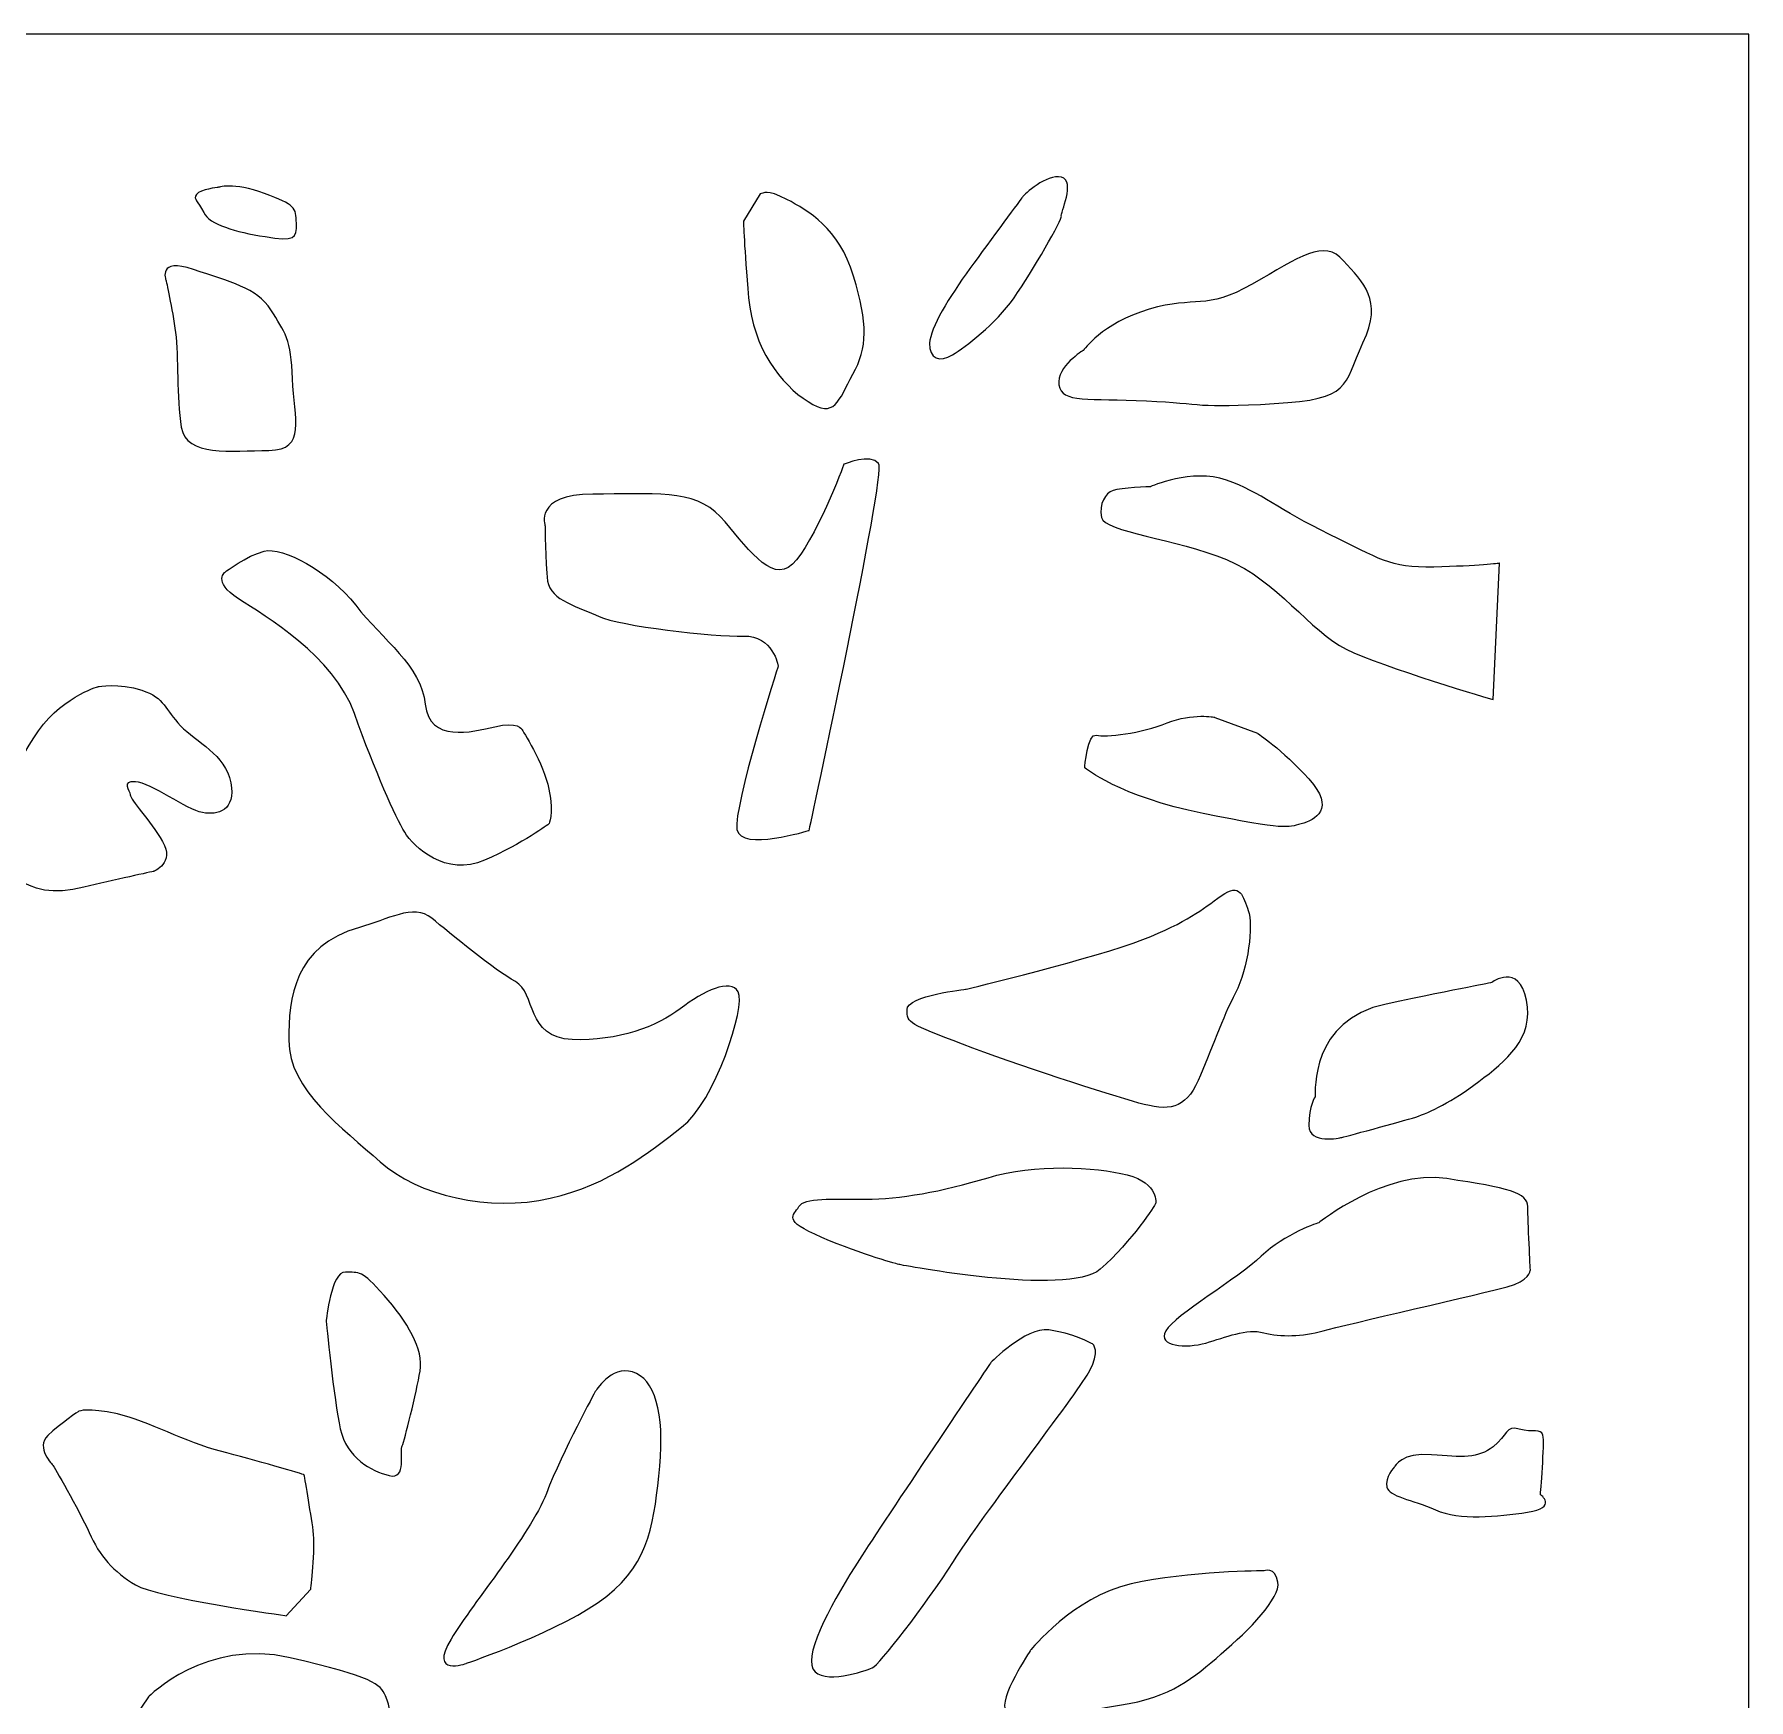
# Model space of a CAD drawing. Header units: centimetres. Extents: x -8.7 to 7.6, y -8.2 to 11.4.
# Drawn here: x -3.707 to -1.107, y 8.882 to 11.408 of the extents above; entities that cross this region are included whole.
import ezdxf

# ---------------------------------------------------------------- set-up
doc = ezdxf.new("R2010")
doc.units = ezdxf.units.CM
doc.header["$MEASUREMENT"] = 0
doc.layers.add('layer 1', color=7, linetype='Continuous')

msp = doc.modelspace()

# ---------------------------------------------------------------- linework, layer by layer
at = {"layer": 'layer 1', "color": 242, "lineweight": 9}
for points, knots in [([(-8.67526, 11.40766), (-8.67526, 11.40766), (-1.10707, 11.40766), (-1.10707, 11.40766), (-1.10707, 11.40766), (-1.10707, 11.40766), (-1.10707, -8.21043), (-1.10707, -8.21043), (-1.10707, -8.21043), (-1.10707, -8.21043), (-8.67526, -8.21043), (-8.67526, -8.21043), (-8.67526, -8.21043), (-8.67526, -8.21043), (-8.67526, 11.40766), (-8.67526, 11.40766)], [0, 0, 0, 0, 0.2, 0.2, 0.2, 0.2, 0.4, 0.4, 0.4, 0.4, 0.6, 0.6, 0.6, 0.6, 1, 1, 1, 1]), ([(-3.42918, 11.17535), (-3.42918, 11.17535), (-3.40589, 11.18379), (-3.35834, 11.16621), (-3.35834, 11.16621), (-3.31082, 11.14863), (-3.31082, 11.14511), (-3.30985, 11.1212), (-3.30985, 11.1212), (-3.30889, 11.09729), (-3.31276, 11.09377), (-3.35738, 11.1008), (-3.35738, 11.1008), (-3.40201, 11.10784), (-3.44178, 11.11908), (-3.4505, 11.13737), (-3.4505, 11.13737), (-3.45924, 11.15566), (-3.467, 11.15707), (-3.46118, 11.1648), (-3.46118, 11.1648), (-3.45536, 11.17254), (-3.42918, 11.17535), (-3.42918, 11.17535)], [0, 0, 0, 0, 0.1428571, 0.1428571, 0.1428571, 0.1428571, 0.2857143, 0.2857143, 0.2857143, 0.2857143, 0.4285714, 0.4285714, 0.4285714, 0.4285714, 0.5714286, 0.5714286, 0.5714286, 0.5714286, 0.7142857, 0.7142857, 0.7142857, 0.7142857, 1, 1, 1, 1]), ([(-2.20881, 11.16059), (-2.2059, 11.1648), (-2.17194, 11.19645), (-2.14964, 11.19083), (-2.14964, 11.19083), (-2.12733, 11.18519), (-2.15159, 11.13526), (-2.14964, 11.13175), (-2.14964, 11.13175), (-2.14769, 11.12823), (-2.19329, 11.04806), (-2.22143, 11.00797), (-2.22143, 11.00797), (-2.24956, 10.96788), (-2.29515, 10.93342), (-2.31455, 10.92146), (-2.31455, 10.92146), (-2.33396, 10.90951), (-2.35044, 10.91584), (-2.34948, 10.93905), (-2.34948, 10.93905), (-2.3485, 10.96226), (-2.3194, 11.00938), (-2.28836, 11.05227), (-2.28836, 11.05227), (-2.25733, 11.09518), (-2.20881, 11.16059), (-2.20881, 11.16059)], [0, 0, 0, 0, 0.125, 0.125, 0.125, 0.125, 0.25, 0.25, 0.25, 0.25, 0.375, 0.375, 0.375, 0.375, 0.5, 0.5, 0.5, 0.5, 0.625, 0.625, 0.625, 0.625, 0.75, 0.75, 0.75, 0.75, 1, 1, 1, 1]), ([(-2.60655, 11.16551), (-2.60073, 11.16621), (-2.59782, 11.17395), (-2.5658, 11.15707), (-2.5658, 11.15707), (-2.5338, 11.14019), (-2.48723, 11.11417), (-2.46491, 11.04103), (-2.46491, 11.04103), (-2.4426, 10.96788), (-2.44357, 10.93271), (-2.46588, 10.89192), (-2.46588, 10.89192), (-2.48819, 10.85114), (-2.49305, 10.82441), (-2.5338, 10.85044), (-2.5338, 10.85044), (-2.57453, 10.87646), (-2.61721, 10.93131), (-2.624, 11.00797), (-2.624, 11.00797), (-2.63079, 11.08463), (-2.63177, 11.12401), (-2.63177, 11.12401), (-2.63177, 11.12401), (-2.63177, 11.12401), (-2.60655, 11.16551), (-2.60655, 11.16551)], [0, 0, 0, 0, 0.125, 0.125, 0.125, 0.125, 0.25, 0.25, 0.25, 0.25, 0.375, 0.375, 0.375, 0.375, 0.5, 0.5, 0.5, 0.5, 0.625, 0.625, 0.625, 0.625, 0.75, 0.75, 0.75, 0.75, 1, 1, 1, 1]), ([(-2.11611, 10.92823), (-2.11611, 10.92823), (-2.08875, 10.96931), (-2.01647, 10.99056), (-2.01647, 10.99056), (-1.94419, 11.0118), (-1.93247, 10.98772), (-1.86018, 11.0288), (-1.86018, 11.0288), (-1.78789, 11.06987), (-1.75078, 11.0982), (-1.72148, 11.0642), (-1.72148, 11.0642), (-1.69217, 11.03021), (-1.66092, 11.00613), (-1.69217, 10.93957), (-1.69217, 10.93957), (-1.72343, 10.87299), (-1.70779, 10.85458), (-1.82697, 10.8475), (-1.82697, 10.8475), (-1.94614, 10.84042), (-1.93247, 10.8475), (-2.02037, 10.85175), (-2.02037, 10.85175), (-2.10829, 10.856), (-2.14931, 10.8475), (-2.15322, 10.87583), (-2.15322, 10.87583), (-2.15713, 10.90416), (-2.11611, 10.92823), (-2.11611, 10.92823)], [0, 0, 0, 0, 0.1111111, 0.1111111, 0.1111111, 0.1111111, 0.2222222, 0.2222222, 0.2222222, 0.2222222, 0.3333333, 0.3333333, 0.3333333, 0.3333333, 0.4444444, 0.4444444, 0.4444444, 0.4444444, 0.5555556, 0.5555556, 0.5555556, 0.5555556, 0.6666667, 0.6666667, 0.6666667, 0.6666667, 0.7777778, 0.7777778, 0.7777778, 0.7777778, 1, 1, 1, 1]), ([(-3.50775, 11.03469), (-3.50775, 11.03469), (-3.52133, 11.06986), (-3.46603, 11.05087), (-3.46603, 11.05087), (-3.41074, 11.03188), (-3.36999, 11.02344), (-3.34865, 10.98969), (-3.34865, 10.98969), (-3.32731, 10.95593), (-3.31761, 10.94538), (-3.31567, 10.8849), (-3.31567, 10.8849), (-3.31374, 10.82441), (-3.29335, 10.77729), (-3.35156, 10.77658), (-3.35156, 10.77658), (-3.40977, 10.77588), (-3.4767, 10.76604), (-3.48447, 10.81175), (-3.48447, 10.81175), (-3.49223, 10.85746), (-3.48834, 10.91866), (-3.4932, 10.95523), (-3.4932, 10.95523), (-3.49804, 10.99179), (-3.50775, 11.03469), (-3.50775, 11.03469)], [0, 0, 0, 0, 0.125, 0.125, 0.125, 0.125, 0.25, 0.25, 0.25, 0.25, 0.375, 0.375, 0.375, 0.375, 0.5, 0.5, 0.5, 0.5, 0.625, 0.625, 0.625, 0.625, 0.75, 0.75, 0.75, 0.75, 1, 1, 1, 1]), ([(-2.93272, 10.66196), (-2.93272, 10.66196), (-2.95031, 10.71012), (-2.86043, 10.71012), (-2.86043, 10.71012), (-2.77057, 10.71012), (-2.7061, 10.71861), (-2.66704, 10.67612), (-2.66704, 10.67612), (-2.62795, 10.63363), (-2.59083, 10.57274), (-2.55763, 10.60389), (-2.55763, 10.60389), (-2.52441, 10.63505), (-2.47948, 10.75544), (-2.47948, 10.75544), (-2.47948, 10.75544), (-2.47948, 10.75544), (-2.43845, 10.77243), (-2.42673, 10.75685), (-2.42673, 10.75685), (-2.41501, 10.74128), (-2.53222, 10.20023), (-2.53222, 10.20023), (-2.53222, 10.20023), (-2.53222, 10.20023), (-2.63577, 10.16766), (-2.64163, 10.20165), (-2.64163, 10.20165), (-2.64749, 10.23564), (-2.57911, 10.44951), (-2.57911, 10.44951), (-2.57911, 10.44951), (-2.57911, 10.44951), (-2.58692, 10.49624), (-2.63186, 10.49484), (-2.63186, 10.49484), (-2.67679, 10.49342), (-2.82137, 10.51041), (-2.85067, 10.52457), (-2.85067, 10.52457), (-2.87998, 10.53874), (-2.9249, 10.54865), (-2.92882, 10.57839), (-2.92882, 10.57839), (-2.93272, 10.60814), (-2.93272, 10.66196), (-2.93272, 10.66196)], [0, 0, 0, 0, 0.0769231, 0.0769231, 0.0769231, 0.0769231, 0.1538462, 0.1538462, 0.1538462, 0.1538462, 0.2307692, 0.2307692, 0.2307692, 0.2307692, 0.3076923, 0.3076923, 0.3076923, 0.3076923, 0.3846154, 0.3846154, 0.3846154, 0.3846154, 0.4615385, 0.4615385, 0.4615385, 0.4615385, 0.5384615, 0.5384615, 0.5384615, 0.5384615, 0.6153846, 0.6153846, 0.6153846, 0.6153846, 0.6923077, 0.6923077, 0.6923077, 0.6923077, 0.7692308, 0.7692308, 0.7692308, 0.7692308, 0.8461538, 0.8461538, 0.8461538, 0.8461538, 1, 1, 1, 1]), ([(-2.01451, 10.72145), (-2.01451, 10.72145), (-1.952, 10.74977), (-1.89925, 10.73136), (-1.89925, 10.73136), (-1.8465, 10.71295), (-1.81915, 10.68603), (-1.74296, 10.64921), (-1.74296, 10.64921), (-1.66677, 10.61239), (-1.65309, 10.59823), (-1.58472, 10.59964), (-1.58472, 10.59964), (-1.51634, 10.60106), (-1.48508, 10.6053), (-1.48508, 10.6053), (-1.48508, 10.6053), (-1.48508, 10.6053), (-1.49485, 10.39852), (-1.49485, 10.39852), (-1.49485, 10.39852), (-1.49485, 10.39852), (-1.66287, 10.4481), (-1.71756, 10.475), (-1.71756, 10.475), (-1.77226, 10.50192), (-1.82306, 10.57981), (-1.89925, 10.61097), (-1.89925, 10.61097), (-1.97544, 10.64213), (-2.08485, 10.65347), (-2.08875, 10.67471), (-2.08875, 10.67471), (-2.09266, 10.69596), (-2.0829, 10.71153), (-2.07117, 10.71578), (-2.07117, 10.71578), (-2.05945, 10.72003), (-2.01451, 10.72145), (-2.01451, 10.72145)], [0, 0, 0, 0, 0.0909091, 0.0909091, 0.0909091, 0.0909091, 0.1818182, 0.1818182, 0.1818182, 0.1818182, 0.2727273, 0.2727273, 0.2727273, 0.2727273, 0.3636364, 0.3636364, 0.3636364, 0.3636364, 0.4545455, 0.4545455, 0.4545455, 0.4545455, 0.5454545, 0.5454545, 0.5454545, 0.5454545, 0.6363636, 0.6363636, 0.6363636, 0.6363636, 0.7272727, 0.7272727, 0.7272727, 0.7272727, 0.8181818, 0.8181818, 0.8181818, 0.8181818, 1, 1, 1, 1]), ([(-3.41721, 10.59256), (-3.41721, 10.59256), (-3.43871, 10.57839), (-3.39768, 10.55149), (-3.39768, 10.55149), (-3.35666, 10.52457), (-3.25311, 10.4651), (-3.22186, 10.37728), (-3.22186, 10.37728), (-3.19059, 10.28946), (-3.15933, 10.22006), (-3.14566, 10.1974), (-3.14566, 10.1974), (-3.13198, 10.17474), (-3.08314, 10.12942), (-3.02453, 10.15491), (-3.02453, 10.15491), (-2.96593, 10.1804), (-2.92687, 10.21014), (-2.92687, 10.21014), (-2.92687, 10.21014), (-2.92687, 10.21014), (-2.91904, 10.22289), (-2.92687, 10.26255), (-2.92687, 10.26255), (-2.93467, 10.30221), (-2.96789, 10.3532), (-2.96789, 10.3532), (-2.96789, 10.3532), (-2.96789, 10.3532), (-2.97375, 10.36594), (-3.00891, 10.35745), (-3.00891, 10.35745), (-3.04407, 10.34895), (-3.10854, 10.33337), (-3.1144, 10.39144), (-3.1144, 10.39144), (-3.12026, 10.44951), (-3.17887, 10.48917), (-3.21989, 10.54157), (-3.21989, 10.54157), (-3.26093, 10.59398), (-3.33127, 10.6308), (-3.35861, 10.62372), (-3.35861, 10.62372), (-3.38596, 10.61664), (-3.41721, 10.59256), (-3.41721, 10.59256)], [0, 0, 0, 0, 0.0769231, 0.0769231, 0.0769231, 0.0769231, 0.1538462, 0.1538462, 0.1538462, 0.1538462, 0.2307692, 0.2307692, 0.2307692, 0.2307692, 0.3076923, 0.3076923, 0.3076923, 0.3076923, 0.3846154, 0.3846154, 0.3846154, 0.3846154, 0.4615385, 0.4615385, 0.4615385, 0.4615385, 0.5384615, 0.5384615, 0.5384615, 0.5384615, 0.6153846, 0.6153846, 0.6153846, 0.6153846, 0.6923077, 0.6923077, 0.6923077, 0.6923077, 0.7692308, 0.7692308, 0.7692308, 0.7692308, 0.8461538, 0.8461538, 0.8461538, 0.8461538, 1, 1, 1, 1]), ([(-3.61062, 10.41835), (-3.61062, 10.41835), (-3.67118, 10.40135), (-3.70831, 10.34045), (-3.70831, 10.34045), (-3.74542, 10.27955), (-3.76886, 10.23706), (-3.76692, 10.19882), (-3.76692, 10.19882), (-3.76417, 10.14501), (-3.72494, 10.09061), (-3.63212, 10.11383), (-3.63212, 10.11383), (-3.58918, 10.12458), (-3.52662, 10.13792), (-3.52662, 10.13792), (-3.52662, 10.13792), (-3.52662, 10.13792), (-3.49341, 10.15066), (-3.51294, 10.18324), (-3.51294, 10.18324), (-3.53248, 10.21582), (-3.56179, 10.24697), (-3.56179, 10.25406), (-3.56179, 10.25406), (-3.56179, 10.26113), (-3.57741, 10.2753), (-3.55397, 10.27388), (-3.55397, 10.27388), (-3.53053, 10.27247), (-3.47582, 10.23139), (-3.45238, 10.22714), (-3.45238, 10.22714), (-3.42893, 10.22289), (-3.40159, 10.22997), (-3.4094, 10.27247), (-3.4094, 10.27247), (-3.41721, 10.31496), (-3.46215, 10.33479), (-3.4856, 10.35886), (-3.4856, 10.35886), (-3.50904, 10.38294), (-3.50904, 10.40135), (-3.54421, 10.41269), (-3.54421, 10.41269), (-3.57937, 10.42402), (-3.61062, 10.41835), (-3.61062, 10.41835)], [0, 0, 0, 0, 0.0769231, 0.0769231, 0.0769231, 0.0769231, 0.1538462, 0.1538462, 0.1538462, 0.1538462, 0.2307692, 0.2307692, 0.2307692, 0.2307692, 0.3076923, 0.3076923, 0.3076923, 0.3076923, 0.3846154, 0.3846154, 0.3846154, 0.3846154, 0.4615385, 0.4615385, 0.4615385, 0.4615385, 0.5384615, 0.5384615, 0.5384615, 0.5384615, 0.6153846, 0.6153846, 0.6153846, 0.6153846, 0.6923077, 0.6923077, 0.6923077, 0.6923077, 0.7692308, 0.7692308, 0.7692308, 0.7692308, 0.8461538, 0.8461538, 0.8461538, 0.8461538, 1, 1, 1, 1]), ([(-2.11416, 10.29512), (-2.11416, 10.29512), (-2.0614, 10.25122), (-1.93442, 10.22573), (-1.93442, 10.22573), (-1.80742, 10.20023), (-1.80742, 10.20448), (-1.78594, 10.21014), (-1.78594, 10.21014), (-1.76446, 10.21582), (-1.7332, 10.23281), (-1.77422, 10.27813), (-1.77422, 10.27813), (-1.81525, 10.32346), (-1.85236, 10.34753), (-1.85236, 10.34753), (-1.85236, 10.34753), (-1.85236, 10.34753), (-1.91683, 10.37161), (-1.91683, 10.37161), (-1.91683, 10.37161), (-1.91683, 10.37161), (-1.95005, 10.37869), (-1.98912, 10.36311), (-1.98912, 10.36311), (-2.02819, 10.34753), (-2.0829, 10.34045), (-2.09657, 10.3447), (-2.09657, 10.3447), (-2.11024, 10.34895), (-2.11416, 10.29512), (-2.11416, 10.29512)], [0, 0, 0, 0, 0.1111111, 0.1111111, 0.1111111, 0.1111111, 0.2222222, 0.2222222, 0.2222222, 0.2222222, 0.3333333, 0.3333333, 0.3333333, 0.3333333, 0.4444444, 0.4444444, 0.4444444, 0.4444444, 0.5555556, 0.5555556, 0.5555556, 0.5555556, 0.6666667, 0.6666667, 0.6666667, 0.6666667, 0.7777778, 0.7777778, 0.7777778, 0.7777778, 1, 1, 1, 1]), ([(-2.29388, 9.95945), (-2.29388, 9.95945), (-2.38375, 9.94954), (-2.38375, 9.92829), (-2.38375, 9.92829), (-2.38375, 9.90705), (-2.37984, 9.90705), (-2.29974, 9.87589), (-2.29974, 9.87589), (-2.21965, 9.84473), (-2.07704, 9.7994), (-2.03209, 9.78665), (-2.03209, 9.78665), (-1.98716, 9.77391), (-1.96177, 9.77675), (-1.94224, 9.82065), (-1.94224, 9.82065), (-1.92269, 9.86456), (-1.90511, 9.91696), (-1.88558, 9.95379), (-1.88558, 9.95379), (-1.86603, 9.99061), (-1.85823, 10.05718), (-1.86603, 10.07842), (-1.86603, 10.07842), (-1.87386, 10.09968), (-1.87776, 10.12233), (-1.90707, 10.10109), (-1.90707, 10.10109), (-1.93637, 10.07984), (-1.95786, 10.06143), (-2.02623, 10.03452), (-2.02623, 10.03452), (-2.09462, 10.00761), (-2.29388, 9.95945), (-2.29388, 9.95945)], [0, 0, 0, 0, 0.1, 0.1, 0.1, 0.1, 0.2, 0.2, 0.2, 0.2, 0.3, 0.3, 0.3, 0.3, 0.4, 0.4, 0.4, 0.4, 0.5, 0.5, 0.5, 0.5, 0.6, 0.6, 0.6, 0.6, 0.7, 0.7, 0.7, 0.7, 0.8, 0.8, 0.8, 0.8, 1, 1, 1, 1]), ([(-3.21404, 10.05293), (-3.17301, 10.06427), (-3.13198, 10.08975), (-3.10464, 10.0671), (-3.10464, 10.0671), (-3.07729, 10.04443), (-3.00891, 9.98778), (-2.97765, 9.97078), (-2.97765, 9.97078), (-2.94639, 9.95379), (-2.96202, 9.88581), (-2.8917, 9.88297), (-2.8917, 9.88297), (-2.82137, 9.88014), (-2.76275, 9.9028), (-2.72758, 9.92971), (-2.72758, 9.92971), (-2.69241, 9.95663), (-2.65139, 9.97645), (-2.63967, 9.9552), (-2.63967, 9.9552), (-2.62795, 9.93396), (-2.67484, 9.78808), (-2.72563, 9.74983), (-2.72563, 9.74983), (-2.77643, 9.71159), (-2.83309, 9.66344), (-2.9249, 9.64219), (-2.9249, 9.64219), (-3.01673, 9.62095), (-3.12613, 9.64644), (-3.18278, 9.69743), (-3.18278, 9.69743), (-3.23944, 9.74842), (-3.32149, 9.80649), (-3.32149, 9.88155), (-3.32149, 9.88155), (-3.32149, 9.94549), (-3.31366, 10.02542), (-3.21404, 10.05293)], [0, 0, 0, 0, 0.0909091, 0.0909091, 0.0909091, 0.0909091, 0.1818182, 0.1818182, 0.1818182, 0.1818182, 0.2727273, 0.2727273, 0.2727273, 0.2727273, 0.3636364, 0.3636364, 0.3636364, 0.3636364, 0.4545455, 0.4545455, 0.4545455, 0.4545455, 0.5454545, 0.5454545, 0.5454545, 0.5454545, 0.6363636, 0.6363636, 0.6363636, 0.6363636, 0.7272727, 0.7272727, 0.7272727, 0.7272727, 0.8181818, 0.8181818, 0.8181818, 0.8181818, 1, 1, 1, 1]), ([(-1.76446, 9.79658), (-1.76446, 9.80365), (-1.77226, 9.91271), (-1.657, 9.93679), (-1.657, 9.93679), (-1.54174, 9.96087), (-1.49681, 9.96937), (-1.49681, 9.96937), (-1.49681, 9.96937), (-1.49681, 9.96937), (-1.45578, 10.00052), (-1.44406, 9.94246), (-1.44406, 9.94246), (-1.43234, 9.88439), (-1.47532, 9.85039), (-1.51634, 9.81924), (-1.51634, 9.81924), (-1.55737, 9.78808), (-1.59058, 9.7725), (-1.61207, 9.76542), (-1.61207, 9.76542), (-1.63356, 9.75833), (-1.72538, 9.73425), (-1.72538, 9.73425), (-1.72538, 9.73425), (-1.72538, 9.73425), (-1.77422, 9.72292), (-1.77422, 9.75267), (-1.77422, 9.75267), (-1.77422, 9.78241), (-1.76446, 9.79658), (-1.76446, 9.79658)], [0, 0, 0, 0, 0.1111111, 0.1111111, 0.1111111, 0.1111111, 0.2222222, 0.2222222, 0.2222222, 0.2222222, 0.3333333, 0.3333333, 0.3333333, 0.3333333, 0.4444444, 0.4444444, 0.4444444, 0.4444444, 0.5555556, 0.5555556, 0.5555556, 0.5555556, 0.6666667, 0.6666667, 0.6666667, 0.6666667, 0.7777778, 0.7777778, 0.7777778, 0.7777778, 1, 1, 1, 1]), ([(-2.39547, 9.54163), (-2.39547, 9.54163), (-2.13955, 9.49207), (-2.09071, 9.53455), (-2.09071, 9.53455), (-2.04187, 9.57704), (-2.00671, 9.63369), (-2.00671, 9.63369), (-2.00671, 9.63369), (-2.00671, 9.63369), (-2.00084, 9.66485), (-2.04968, 9.6776), (-2.04968, 9.6776), (-2.09852, 9.69035), (-2.19035, 9.6946), (-2.26067, 9.67335), (-2.26067, 9.67335), (-2.331, 9.6521), (-2.39547, 9.64077), (-2.44627, 9.64077), (-2.44627, 9.64077), (-2.49706, 9.64077), (-2.54004, 9.64361), (-2.54786, 9.62945), (-2.54786, 9.62945), (-2.55566, 9.61528), (-2.57521, 9.60962), (-2.51269, 9.58271), (-2.51269, 9.58271), (-2.45017, 9.5558), (-2.39547, 9.54163), (-2.39547, 9.54163)], [0, 0, 0, 0, 0.1111111, 0.1111111, 0.1111111, 0.1111111, 0.2222222, 0.2222222, 0.2222222, 0.2222222, 0.3333333, 0.3333333, 0.3333333, 0.3333333, 0.4444444, 0.4444444, 0.4444444, 0.4444444, 0.5555556, 0.5555556, 0.5555556, 0.5555556, 0.6666667, 0.6666667, 0.6666667, 0.6666667, 0.7777778, 0.7777778, 0.7777778, 0.7777778, 1, 1, 1, 1]), ([(-1.7586, 9.60537), (-1.7586, 9.60537), (-1.65895, 9.6861), (-1.56518, 9.67194), (-1.56518, 9.67194), (-1.4714, 9.65777), (-1.4421, 9.65069), (-1.4421, 9.62945), (-1.4421, 9.62945), (-1.4421, 9.6082), (-1.4382, 9.53313), (-1.4382, 9.53313), (-1.4382, 9.53313), (-1.4382, 9.53313), (-1.44015, 9.51614), (-1.47336, 9.50764), (-1.47336, 9.50764), (-1.50657, 9.49914), (-1.72148, 9.44957), (-1.75274, 9.44108), (-1.75274, 9.44108), (-1.78399, 9.43258), (-1.8172, 9.43116), (-1.84259, 9.43823), (-1.84259, 9.43823), (-1.86799, 9.44532), (-1.90121, 9.43116), (-1.93052, 9.42266), (-1.93052, 9.42266), (-1.95982, 9.41416), (-2.00475, 9.41699), (-1.99107, 9.44108), (-1.99107, 9.44108), (-1.9774, 9.46515), (-1.88167, 9.52039), (-1.8465, 9.55438), (-1.8465, 9.55438), (-1.81134, 9.58837), (-1.7586, 9.60537), (-1.7586, 9.60537)], [0, 0, 0, 0, 0.0909091, 0.0909091, 0.0909091, 0.0909091, 0.1818182, 0.1818182, 0.1818182, 0.1818182, 0.2727273, 0.2727273, 0.2727273, 0.2727273, 0.3636364, 0.3636364, 0.3636364, 0.3636364, 0.4545455, 0.4545455, 0.4545455, 0.4545455, 0.5454545, 0.5454545, 0.5454545, 0.5454545, 0.6363636, 0.6363636, 0.6363636, 0.6363636, 0.7272727, 0.7272727, 0.7272727, 0.7272727, 0.8181818, 0.8181818, 0.8181818, 0.8181818, 1, 1, 1, 1]), ([(-3.26483, 9.45665), (-3.26483, 9.45665), (-3.25702, 9.53172), (-3.23553, 9.5303), (-3.23553, 9.5303), (-3.21404, 9.52889), (-3.21209, 9.53455), (-3.17692, 9.49489), (-3.17692, 9.49489), (-3.14176, 9.45523), (-3.11636, 9.41275), (-3.12222, 9.38017), (-3.12222, 9.38017), (-3.12808, 9.34759), (-3.14566, 9.27394), (-3.14957, 9.26686), (-3.14957, 9.26686), (-3.15348, 9.25978), (-3.14176, 9.21445), (-3.16911, 9.22154), (-3.16911, 9.22154), (-3.19645, 9.22862), (-3.23358, 9.24845), (-3.24334, 9.29235), (-3.24334, 9.29235), (-3.25311, 9.33626), (-3.26483, 9.45665), (-3.26483, 9.45665)], [0, 0, 0, 0, 0.125, 0.125, 0.125, 0.125, 0.25, 0.25, 0.25, 0.25, 0.375, 0.375, 0.375, 0.375, 0.5, 0.5, 0.5, 0.5, 0.625, 0.625, 0.625, 0.625, 0.75, 0.75, 0.75, 0.75, 1, 1, 1, 1]), ([(-2.25676, 9.39291), (-2.25676, 9.39291), (-2.20403, 9.44673), (-2.16885, 9.44248), (-2.16885, 9.44248), (-2.13368, 9.43823), (-2.10243, 9.42125), (-2.10243, 9.42125), (-2.10243, 9.42125), (-2.10243, 9.42125), (-2.08875, 9.41132), (-2.10829, 9.37734), (-2.10829, 9.37734), (-2.12783, 9.34334), (-2.27043, 9.15922), (-2.31342, 9.09123), (-2.31342, 9.09123), (-2.3564, 9.02325), (-2.42673, 8.93402), (-2.4365, 8.92977), (-2.4365, 8.92977), (-2.44627, 8.92552), (-2.51269, 8.90286), (-2.52636, 8.92835), (-2.52636, 8.92835), (-2.54004, 8.95385), (-2.49315, 9.03599), (-2.45603, 9.09407), (-2.45603, 9.09407), (-2.41891, 9.15214), (-2.25676, 9.39291), (-2.25676, 9.39291)], [0, 0, 0, 0, 0.1111111, 0.1111111, 0.1111111, 0.1111111, 0.2222222, 0.2222222, 0.2222222, 0.2222222, 0.3333333, 0.3333333, 0.3333333, 0.3333333, 0.4444444, 0.4444444, 0.4444444, 0.4444444, 0.5555556, 0.5555556, 0.5555556, 0.5555556, 0.6666667, 0.6666667, 0.6666667, 0.6666667, 0.7777778, 0.7777778, 0.7777778, 0.7777778, 1, 1, 1, 1]), ([(-2.85653, 9.34901), (-2.85653, 9.34901), (-2.83309, 9.38867), (-2.79987, 9.37875), (-2.79987, 9.37875), (-2.76666, 9.36884), (-2.75103, 9.31643), (-2.75885, 9.2357), (-2.75885, 9.2357), (-2.76666, 9.15497), (-2.77252, 9.09123), (-2.83895, 9.03883), (-2.83895, 9.03883), (-2.90537, 8.98642), (-3.05189, 8.93685), (-3.05189, 8.93685), (-3.05189, 8.93685), (-3.05189, 8.93685), (-3.1105, 8.91561), (-3.07534, 8.97367), (-3.07534, 8.97367), (-3.04017, 9.03175), (-2.95617, 9.12948), (-2.93076, 9.19462), (-2.93076, 9.19462), (-2.90537, 9.25978), (-2.85653, 9.34901), (-2.85653, 9.34901)], [0, 0, 0, 0, 0.125, 0.125, 0.125, 0.125, 0.25, 0.25, 0.25, 0.25, 0.375, 0.375, 0.375, 0.375, 0.5, 0.5, 0.5, 0.5, 0.625, 0.625, 0.625, 0.625, 0.75, 0.75, 0.75, 0.75, 1, 1, 1, 1]), ([(-3.67901, 9.23712), (-3.67901, 9.23712), (-3.70635, 9.26403), (-3.68681, 9.28244), (-3.68681, 9.28244), (-3.66728, 9.30085), (-3.63993, 9.31927), (-3.63993, 9.31927), (-3.63993, 9.31927), (-3.63993, 9.31927), (-3.62625, 9.32493), (-3.58133, 9.31502), (-3.58133, 9.31502), (-3.53638, 9.3051), (-3.47582, 9.27111), (-3.42504, 9.25836), (-3.42504, 9.25836), (-3.37424, 9.24561), (-3.29805, 9.22295), (-3.29805, 9.22295), (-3.29805, 9.22295), (-3.29805, 9.22295), (-3.28828, 9.1663), (-3.28438, 9.13797), (-3.28438, 9.13797), (-3.28046, 9.10965), (-3.28828, 9.04874), (-3.28828, 9.04874), (-3.28828, 9.04874), (-3.28828, 9.04874), (-3.3254, 9.00909), (-3.3254, 9.00909), (-3.3254, 9.00909), (-3.3254, 9.00909), (-3.52076, 9.03599), (-3.55397, 9.05583), (-3.55397, 9.05583), (-3.58719, 9.07565), (-3.60867, 9.09973), (-3.6243, 9.13514), (-3.6243, 9.13514), (-3.63993, 9.17054), (-3.67901, 9.23712), (-3.67901, 9.23712)], [0, 0, 0, 0, 0.0833333, 0.0833333, 0.0833333, 0.0833333, 0.1666667, 0.1666667, 0.1666667, 0.1666667, 0.25, 0.25, 0.25, 0.25, 0.3333333, 0.3333333, 0.3333333, 0.3333333, 0.4166667, 0.4166667, 0.4166667, 0.4166667, 0.5, 0.5, 0.5, 0.5, 0.5833333, 0.5833333, 0.5833333, 0.5833333, 0.6666667, 0.6666667, 0.6666667, 0.6666667, 0.75, 0.75, 0.75, 0.75, 0.8333333, 0.8333333, 0.8333333, 0.8333333, 1, 1, 1, 1]), ([(-1.64422, 9.23498), (-1.64422, 9.23498), (-1.63356, 9.25748), (-1.58797, 9.25327), (-1.58797, 9.25327), (-1.54237, 9.24904), (-1.51715, 9.24764), (-1.49484, 9.26522), (-1.49484, 9.26522), (-1.47252, 9.28281), (-1.47543, 9.29827), (-1.45507, 9.29195), (-1.45507, 9.29195), (-1.43469, 9.28562), (-1.42208, 9.29405), (-1.41918, 9.28281), (-1.41918, 9.28281), (-1.41627, 9.27155), (-1.42305, 9.19278), (-1.42305, 9.19278), (-1.42305, 9.19278), (-1.42305, 9.19278), (-1.39589, 9.17308), (-1.44246, 9.16605), (-1.44246, 9.16605), (-1.48902, 9.15903), (-1.54528, 9.1534), (-1.58214, 9.16957), (-1.58214, 9.16957), (-1.61901, 9.18575), (-1.65199, 9.18926), (-1.65587, 9.20403), (-1.65587, 9.20403), (-1.65975, 9.2188), (-1.64422, 9.23498), (-1.64422, 9.23498)], [0, 0, 0, 0, 0.1, 0.1, 0.1, 0.1, 0.2, 0.2, 0.2, 0.2, 0.3, 0.3, 0.3, 0.3, 0.4, 0.4, 0.4, 0.4, 0.5, 0.5, 0.5, 0.5, 0.6, 0.6, 0.6, 0.6, 0.7, 0.7, 0.7, 0.7, 0.8, 0.8, 0.8, 0.8, 1, 1, 1, 1]), ([(-2.1962, 8.95668), (-2.1962, 8.95668), (-2.13174, 9.03741), (-2.04382, 9.05724), (-2.04382, 9.05724), (-1.95591, 9.07707), (-1.84259, 9.07707), (-1.84259, 9.07707), (-1.84259, 9.07707), (-1.84259, 9.07707), (-1.82501, 9.08415), (-1.82111, 9.06008), (-1.82111, 9.06008), (-1.8172, 9.03599), (-1.86408, 8.98784), (-1.90707, 8.95102), (-1.90707, 8.95102), (-1.95005, 8.91419), (-1.98131, 8.88586), (-2.0614, 8.87312), (-2.0614, 8.87312), (-2.1415, 8.86037), (-2.21965, 8.84762), (-2.23332, 8.86462), (-2.23332, 8.86462), (-2.24699, 8.88162), (-2.1962, 8.95668), (-2.1962, 8.95668)], [0, 0, 0, 0, 0.125, 0.125, 0.125, 0.125, 0.25, 0.25, 0.25, 0.25, 0.375, 0.375, 0.375, 0.375, 0.5, 0.5, 0.5, 0.5, 0.625, 0.625, 0.625, 0.625, 0.75, 0.75, 0.75, 0.75, 1, 1, 1, 1]), ([(-3.53443, 8.88586), (-3.53443, 8.88586), (-3.44652, 8.9751), (-3.31954, 8.94535), (-3.31954, 8.94535), (-3.19255, 8.91561), (-3.18278, 8.90569), (-3.17497, 8.88728), (-3.17497, 8.88728), (-3.16715, 8.86887), (-3.16325, 8.86037), (-3.18864, 8.84054), (-3.18864, 8.84054), (-3.21404, 8.82071), (-3.27656, 8.77822), (-3.30196, 8.72723), (-3.30196, 8.72723), (-3.32735, 8.67624), (-3.29413, 8.638), (-3.37033, 8.63092), (-3.37033, 8.63092), (-3.44652, 8.62384), (-3.46606, 8.60968), (-3.46606, 8.60968), (-3.46606, 8.60968), (-3.46606, 8.60968), (-3.47778, 8.60118), (-3.45434, 8.57569), (-3.45434, 8.57569), (-3.4309, 8.55019), (-3.39768, 8.50911), (-3.40159, 8.46805), (-3.40159, 8.46805), (-3.40549, 8.42697), (-3.4602, 8.36889), (-3.49927, 8.37173), (-3.49927, 8.37173), (-3.53834, 8.37456), (-3.57351, 8.40997), (-3.57155, 8.45105), (-3.57155, 8.45105), (-3.5696, 8.49212), (-3.53443, 8.55161), (-3.56179, 8.5941), (-3.56179, 8.5941), (-3.58913, 8.63658), (-3.60282, 8.69041), (-3.60282, 8.73998), (-3.60282, 8.73998), (-3.60282, 8.78955), (-3.57351, 8.82779), (-3.57351, 8.82779), (-3.57351, 8.82779), (-3.57351, 8.82779), (-3.53443, 8.88586), (-3.53443, 8.88586)], [0, 0, 0, 0, 0.0666667, 0.0666667, 0.0666667, 0.0666667, 0.1333333, 0.1333333, 0.1333333, 0.1333333, 0.2, 0.2, 0.2, 0.2, 0.2666667, 0.2666667, 0.2666667, 0.2666667, 0.3333333, 0.3333333, 0.3333333, 0.3333333, 0.4, 0.4, 0.4, 0.4, 0.4666667, 0.4666667, 0.4666667, 0.4666667, 0.5333333, 0.5333333, 0.5333333, 0.5333333, 0.6, 0.6, 0.6, 0.6, 0.6666667, 0.6666667, 0.6666667, 0.6666667, 0.7333333, 0.7333333, 0.7333333, 0.7333333, 0.8, 0.8, 0.8, 0.8, 0.8666667, 0.8666667, 0.8666667, 0.8666667, 1, 1, 1, 1])]:
    msp.add_open_spline(points, degree=3, knots=knots, dxfattribs=at)

doc.saveas('drawing.dxf')
